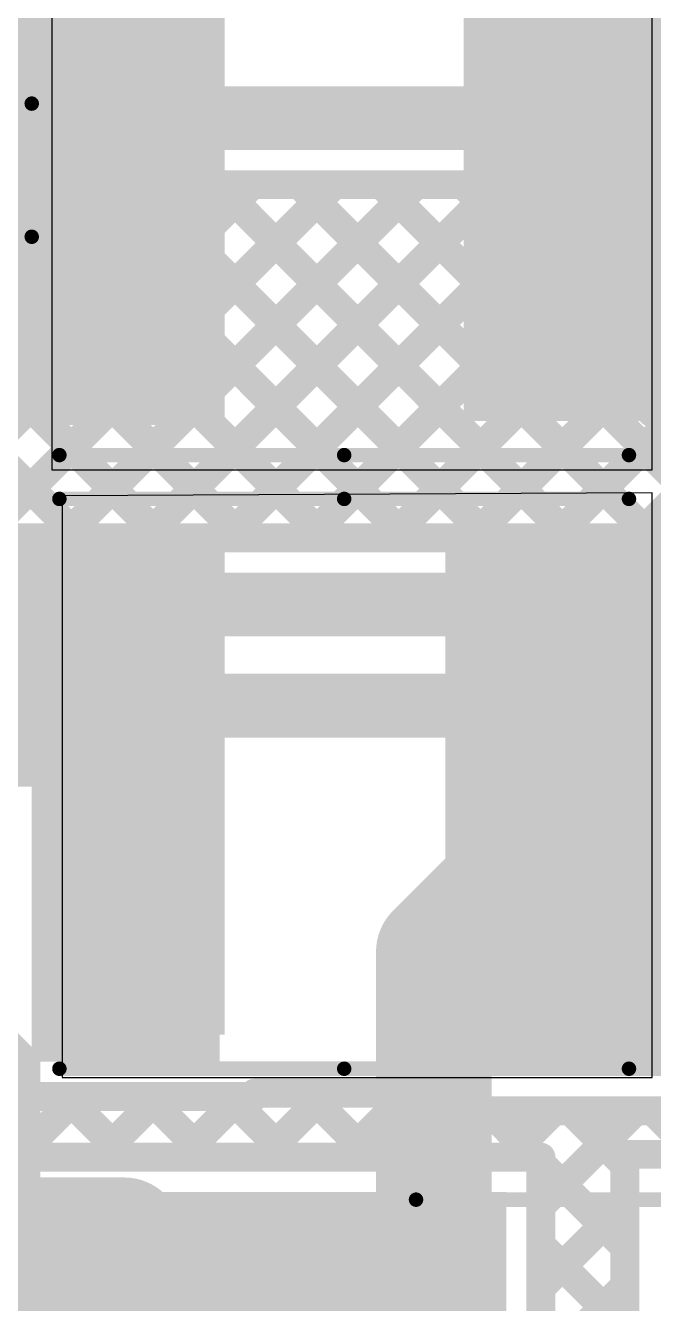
# Model space of a CAD drawing. Header units: millimetres. Extents: x -0.26 to 2.84, y -0.09 to 2.43.
# Drawn here: x 2.1469 to 2.3639, y 0.3985 to 0.84 of the extents above; entities that cross this region are included whole.
import ezdxf

# ---------------------------------------------------------------- set-up
doc = ezdxf.new("R2010")
doc.units = ezdxf.units.MM
doc.header["$MEASUREMENT"] = 0
for name, color, linetype in [('BottomLayer', 5, 'Continuous'), ('TopLayer', 1, 'Continuous'), ('TopOverlay', 2, 'Continuous'), ('TopPaste', 8, 'Continuous'), ('TopSolder', 216, 'Continuous')]:
    doc.layers.add(name, color=color, linetype=linetype)

# ---------------------------------------------------------------- blocks, each defined once
blk = doc.blocks.new('SWPA5040S330MT_60')
at = {"layer": 'TopLayer'}
for points in [[(-0.10039, 0.08268), (-0.04528, 0.08268), (-0.04528, -0.08268), (-0.10039, -0.08268)], [(0.04528, 0.08268), (0.10039, 0.08268), (0.10039, -0.08268), (0.04528, -0.08268)]]:
    blk.add_hatch(color=1, dxfattribs=at).paths.add_polyline_path(points)
at = {"layer": 'TopPaste'}
for points in [[(-0.10039, 0.08268), (-0.04528, 0.08268), (-0.04528, -0.08268), (-0.10039, -0.08268)], [(0.04528, 0.08268), (0.10039, 0.08268), (0.10039, -0.08268), (0.04528, -0.08268)]]:
    blk.add_hatch(color=8, dxfattribs=at).paths.add_polyline_path(points)
at = {"layer": 'TopSolder'}
for points in [[(-0.10439, 0.08668), (-0.04128, 0.08668), (-0.04128, -0.08668), (-0.10439, -0.08668)], [(0.04128, 0.08668), (0.10439, 0.08668), (0.10439, -0.08668), (0.04128, -0.08668)]]:
    blk.add_hatch(color=216, dxfattribs=at).paths.add_polyline_path(points)
at = {"layer": 'TopOverlay', "const_width": 0.005}
for points in [[(-0.09843, 0.09843), (0, 0.09843)], [(0, 0.09843), (0.09843, 0.09843)], [(-0.09843, -0.09843), (0, -0.09843)], [(0, -0.09843), (0.09843, -0.09843)]]:
    blk.add_lwpolyline(points, dxfattribs=at)
at = {"layer": 'TopOverlay', "const_width": 0.0025}
for points in [[(-0.09968, 0.09843, 1), (-0.09718, 0.09843, 1)], [(-0.00125, 0.09843, 1), (0.00125, 0.09843, 1)], [(-0.00125, 0.09843, 1), (0.00125, 0.09843, 1)], [(0.09718, 0.09843, 1), (0.09968, 0.09843, 1)], [(-0.09968, -0.09843, 1), (-0.09718, -0.09843, 1)], [(-0.00125, -0.09843, 1), (0.00125, -0.09843, 1)], [(-0.00125, -0.09843, 1), (0.00125, -0.09843, 1)], [(0.09718, -0.09843, 1), (0.09968, -0.09843, 1)]]:
    blk.add_lwpolyline(points, format="xyb", close=True, dxfattribs=at)
blk = doc.blocks.new('SWPA5040S330MT_61')
at = {"layer": 'TopLayer'}
for points in [[(-0.10039, 0.08268), (-0.04528, 0.08268), (-0.04528, -0.08268), (-0.10039, -0.08268)], [(0.04528, 0.08268), (0.10039, 0.08268), (0.10039, -0.08268), (0.04528, -0.08268)]]:
    blk.add_hatch(color=1, dxfattribs=at).paths.add_polyline_path(points)
at = {"layer": 'TopPaste'}
for points in [[(-0.10039, 0.08268), (-0.04528, 0.08268), (-0.04528, -0.08268), (-0.10039, -0.08268)], [(0.04528, 0.08268), (0.10039, 0.08268), (0.10039, -0.08268), (0.04528, -0.08268)]]:
    blk.add_hatch(color=8, dxfattribs=at).paths.add_polyline_path(points)
at = {"layer": 'TopSolder'}
for points in [[(-0.10439, 0.08668), (-0.04128, 0.08668), (-0.04128, -0.08668), (-0.10439, -0.08668)], [(0.04128, 0.08668), (0.10439, 0.08668), (0.10439, -0.08668), (0.04128, -0.08668)]]:
    blk.add_hatch(color=216, dxfattribs=at).paths.add_polyline_path(points)
at = {"layer": 'TopOverlay', "const_width": 0.005}
for points in [[(-0.09843, 0.09843), (0, 0.09843)], [(0, 0.09843), (0.09843, 0.09843)], [(-0.09843, -0.09843), (0, -0.09843)], [(0, -0.09843), (0.09843, -0.09843)]]:
    blk.add_lwpolyline(points, dxfattribs=at)
at = {"layer": 'TopOverlay', "const_width": 0.0025}
for points in [[(-0.09968, 0.09843, 1), (-0.09718, 0.09843, 1)], [(-0.00125, 0.09843, 1), (0.00125, 0.09843, 1)], [(-0.00125, 0.09843, 1), (0.00125, 0.09843, 1)], [(0.09718, 0.09843, 1), (0.09968, 0.09843, 1)], [(-0.09968, -0.09843, 1), (-0.09718, -0.09843, 1)], [(-0.00125, -0.09843, 1), (0.00125, -0.09843, 1)], [(-0.00125, -0.09843, 1), (0.00125, -0.09843, 1)], [(0.09718, -0.09843, 1), (0.09968, -0.09843, 1)]]:
    blk.add_lwpolyline(points, format="xyb", close=True, dxfattribs=at)
blk = doc.blocks.new('VKMB1001E101MV_101')
at = {"layer": 'TopLayer'}
for points in [[(-0.1378, 0.02165), (-0.02756, 0.02165), (-0.02756, -0.02165), (-0.1378, -0.02165)], [(0.02756, 0.02165), (0.1378, 0.02165), (0.1378, -0.02165), (0.02756, -0.02165)]]:
    blk.add_hatch(color=1, dxfattribs=at).paths.add_polyline_path(points)
at = {"layer": 'TopPaste'}
for points in [[(-0.1378, 0.02165), (-0.02756, 0.02165), (-0.02756, -0.02165), (-0.1378, -0.02165)], [(0.02756, 0.02165), (0.1378, 0.02165), (0.1378, -0.02165), (0.02756, -0.02165)]]:
    blk.add_hatch(color=8, dxfattribs=at).paths.add_polyline_path(points)
at = {"layer": 'TopSolder'}
for points in [[(-0.1418, 0.02565), (-0.02356, 0.02565), (-0.02356, -0.02565), (-0.1418, -0.02565)], [(0.02356, 0.02565), (0.1418, 0.02565), (0.1418, -0.02565), (0.02356, -0.02565)]]:
    blk.add_hatch(color=216, dxfattribs=at).paths.add_polyline_path(points)
at = {"layer": 'TopOverlay', "const_width": 0.005}
for points in [[(-0.105, 0.0575), (-0.05817, 0.10433)], [(-0.05817, 0.10433), (0.10433, 0.10433)], [(0.10433, 0.031), (0.10433, 0.10433)], [(-0.105, 0.035), (-0.105, 0.0575)], [(-0.128, 0.028), (-0.128, 0.051)], [(-0.139, 0.04), (-0.116, 0.04)], [(0.10433, -0.10433), (0.10433, -0.031)], [(-0.105, -0.0575), (-0.105, -0.035)], [(-0.105, -0.0575), (-0.05817, -0.10433)], [(-0.05817, -0.10433), (0.10433, -0.10433)]]:
    blk.add_lwpolyline(points, dxfattribs=at)
at = {"layer": 'TopOverlay', "const_width": 0.0025}
for points in [[(-0.05942, 0.10433, 1), (-0.05692, 0.10433, 1)], [(-0.05942, 0.10433, 1), (-0.05692, 0.10433, 1)], [(0.10308, 0.10433, 1), (0.10558, 0.10433, 1)], [(0.10308, 0.10433, 1), (0.10558, 0.10433, 1)], [(-0.10625, 0.0575, 1), (-0.10375, 0.0575, 1)], [(-0.10625, 0.0575, 1), (-0.10375, 0.0575, 1)], [(-0.12925, 0.051, 1), (-0.12675, 0.051, 1)], [(-0.14025, 0.04, 1), (-0.13775, 0.04, 1)], [(-0.11725, 0.04, 1), (-0.11475, 0.04, 1)], [(-0.10625, 0.035, 1), (-0.10375, 0.035, 1)], [(0.10308, 0.031, 1), (0.10558, 0.031, 1)], [(-0.12925, 0.028, 1), (-0.12675, 0.028, 1)], [(0.10308, -0.031, 1), (0.10558, -0.031, 1)], [(-0.10625, -0.035, 1), (-0.10375, -0.035, 1)], [(-0.10625, -0.0575, 1), (-0.10375, -0.0575, 1)], [(-0.10625, -0.0575, 1), (-0.10375, -0.0575, 1)], [(-0.05942, -0.10433, 1), (-0.05692, -0.10433, 1)], [(-0.05942, -0.10433, 1), (-0.05692, -0.10433, 1)], [(0.10308, -0.10433, 1), (0.10558, -0.10433, 1)], [(0.10308, -0.10433, 1), (0.10558, -0.10433, 1)]]:
    blk.add_lwpolyline(points, format="xyb", close=True, dxfattribs=at)
blk = doc.blocks.new('C__0603_113')
at = {"layer": 'TopLayer'}
for points in [[(-0.045, -0.0175), (-0.045, 0.0175), (-0.015, 0.0175), (-0.015, -0.0175)], [(0.015, -0.0175), (0.015, 0.0175), (0.045, 0.0175), (0.045, -0.0175)]]:
    blk.add_hatch(color=1, dxfattribs=at).paths.add_polyline_path(points)
at = {"layer": 'TopPaste'}
for points in [[(-0.045, -0.0175), (-0.045, 0.0175), (-0.015, 0.0175), (-0.015, -0.0175)], [(0.015, -0.0175), (0.015, 0.0175), (0.045, 0.0175), (0.045, -0.0175)]]:
    blk.add_hatch(color=8, dxfattribs=at).paths.add_polyline_path(points)
at = {"layer": 'TopSolder'}
for points in [[(-0.049, -0.0215), (-0.049, 0.0215), (-0.011, 0.0215), (-0.011, -0.0215)], [(0.011, -0.0215), (0.011, 0.0215), (0.049, 0.0215), (0.049, -0.0215)]]:
    blk.add_hatch(color=216, dxfattribs=at).paths.add_polyline_path(points)
at = {"layer": 'TopOverlay', "const_width": 0.005}
for points in [[(-0.05, 0.023), (-0.016, 0.023)], [(-0.05, -0.023), (-0.05, 0.023)], [(0.016, 0.023), (0.05, 0.023)], [(0.05, -0.023), (0.05, 0.023)], [(-0.05, -0.023), (-0.016, -0.023)], [(0.016, -0.023), (0.05, -0.023)]]:
    blk.add_lwpolyline(points, dxfattribs=at)
at = {"layer": 'TopOverlay', "const_width": 0.0025}
for points in [[(-0.05125, 0.023, 1), (-0.04875, 0.023, 1)], [(-0.05125, 0.023, 1), (-0.04875, 0.023, 1)], [(-0.01725, 0.023, 1), (-0.01475, 0.023, 1)], [(0.01475, 0.023, 1), (0.01725, 0.023, 1)], [(0.04875, 0.023, 1), (0.05125, 0.023, 1)], [(0.04875, 0.023, 1), (0.05125, 0.023, 1)], [(-0.05125, -0.023, 1), (-0.04875, -0.023, 1)], [(-0.05125, -0.023, 1), (-0.04875, -0.023, 1)], [(-0.01725, -0.023, 1), (-0.01475, -0.023, 1)], [(0.01475, -0.023, 1), (0.01725, -0.023, 1)], [(0.04875, -0.023, 1), (0.05125, -0.023, 1)], [(0.04875, -0.023, 1), (0.05125, -0.023, 1)]]:
    blk.add_lwpolyline(points, format="xyb", close=True, dxfattribs=at)

msp = doc.modelspace()

# ---------------------------------------------------------------- hatches: boundary and pattern name
at = {"layer": 'TopLayer'}
for points in [[(2.215, 0.873), (2.112, 0.873), (2.112, 0.702), (2.215, 0.702)], [(2.3, 0.707), (2.408, 0.707), (2.408, 0.873), (2.3, 0.873)], [(2.092, 0.577), (2.158, 0.577), (2.158, 0.664), (2.092, 0.664)], [(2.149, 0.482), (2.214, 0.482), (2.214, 0.664), (2.149, 0.664)], [(2.292, 0.477), (2.408, 0.477), (2.408, 0.664), (2.292, 0.664)], [(2.114, 0.306), (2.313, 0.306), (2.313, 0.437), (2.114, 0.437)]]:
    msp.add_hatch(color=1, dxfattribs=at).paths.add_polyline_path(points)

# ---------------------------------------------------------------- linework, layer by layer
at = {"layer": 'BottomLayer'}
for points, const_width in [([(1.955, 1.062), (2.209, 0.808)], 0.022), ([(1.95804, 1.02643), (2.19274, 0.79174)], 0.01), ([(1.95273, 1.01721), (2.30694, 0.663)], 0.01), ([(1.93166, 1.01), (2.27866, 0.663)], 0.01), ([(2.098, 0.77084), (2.15582, 0.82866)], 0.01), ([(2.098, 0.74256), (2.16996, 0.81452)], 0.01), ([(2.09881, 0.81457), (2.25037, 0.663)], 0.01), ([(2.209, 0.808), (2.503, 0.808)], 0.022), ([(2.09863, 0.71491), (2.1841, 0.80037)], 0.01), ([(2.07131, 0.6593), (2.1992, 0.78719)], 0.01), ([(2.098, 0.78709), (2.22209, 0.663)], 0.01), ([(2.07181, 0.63152), (2.2253, 0.785)], 0.01), ([(2.13158, 0.663), (2.25358, 0.785)], 0.01), ([(2.15986, 0.663), (2.28186, 0.785)], 0.01), ([(2.18815, 0.663), (2.31015, 0.785)], 0.01), ([(2.209, 0.785), (2.49347, 0.785)], 0.01), ([(2.21323, 0.785), (2.33523, 0.663)], 0.01), ([(2.21643, 0.663), (2.33843, 0.785)], 0.01), ([(2.24151, 0.785), (2.36351, 0.663)], 0.01), ([(2.24472, 0.663), (2.36672, 0.785)], 0.01), ([(2.26979, 0.785), (2.39179, 0.663)], 0.01), ([(2.273, 0.663), (2.395, 0.785)], 0.01), ([(2.29808, 0.785), (2.35531, 0.72777)], 0.01), ([(2.32636, 0.785), (2.36711, 0.74426)], 0.01), ([(2.35465, 0.785), (2.39265, 0.747)], 0.01), ([(2.098, 0.7588), (2.1938, 0.663)], 0.01), ([(2.098, 0.73052), (2.16552, 0.663)], 0.01), ([(2.30129, 0.663), (2.3559, 0.71762)], 0.01), ([(2.32957, 0.663), (2.36929, 0.70271)], 0.01), ([(2.35785, 0.663), (2.39585, 0.701)], 0.01), ([(2.132, 0.663), (2.525, 0.663)], 0.01), ([(2.132, 0.64), (2.525, 0.64)], 0.022), ([(2.019, 0.482), (2.142, 0.605)], 0.022), ([(2.142, 0.605), (2.498, 0.605)], 0.022), ([(2.288, 0.52), (2.328, 0.56)], 0.04), ([(2.328, 0.56), (2.537, 0.56)], 0.04), ([(2.288, 0.039), (2.288, 0.52)], 0.04), ([(1.411, 0.422), (2.181, 0.422)], 0.04), ([(2.181, 0.422), (2.232, 0.371)], 0.04)]:
    msp.add_lwpolyline(points, dxfattribs=dict(at, const_width=const_width))
for points, const_width in [([(2.15332, 0.82866, 1), (2.15832, 0.82866, 1)], 0.005), ([(2.16746, 0.81452, 1), (2.17246, 0.81452, 1)], 0.005), ([(2.2035, 0.808, 1), (2.2145, 0.808, 1)], 0.011), ([(2.2035, 0.808, 1), (2.2145, 0.808, 1)], 0.011), ([(2.1816, 0.80037, 1), (2.1866, 0.80037, 1)], 0.005), ([(2.19024, 0.79174, 1), (2.19524, 0.79174, 1)], 0.005), ([(2.19024, 0.79174, 1), (2.19524, 0.79174, 1)], 0.005), ([(2.19024, 0.79174, 1), (2.19524, 0.79174, 1)], 0.005), ([(2.1967, 0.78719, 1), (2.2017, 0.78719, 1)], 0.005), ([(2.2065, 0.785, 1), (2.2115, 0.785, 1)], 0.005), ([(2.2065, 0.785, 1), (2.2115, 0.785, 1)], 0.005), ([(2.2065, 0.785, 1), (2.2115, 0.785, 1)], 0.005), ([(2.21073, 0.785, 1), (2.21573, 0.785, 1)], 0.005), ([(2.2228, 0.785, 1), (2.2278, 0.785, 1)], 0.005), ([(2.23901, 0.785, 1), (2.24401, 0.785, 1)], 0.005), ([(2.25108, 0.785, 1), (2.25608, 0.785, 1)], 0.005), ([(2.26729, 0.785, 1), (2.27229, 0.785, 1)], 0.005), ([(2.27936, 0.785, 1), (2.28436, 0.785, 1)], 0.005), ([(2.29558, 0.785, 1), (2.30058, 0.785, 1)], 0.005), ([(2.30765, 0.785, 1), (2.31265, 0.785, 1)], 0.005), ([(2.32386, 0.785, 1), (2.32886, 0.785, 1)], 0.005), ([(2.33593, 0.785, 1), (2.34093, 0.785, 1)], 0.005), ([(2.35215, 0.785, 1), (2.35715, 0.785, 1)], 0.005), ([(2.36422, 0.785, 1), (2.36922, 0.785, 1)], 0.005), ([(2.36461, 0.74426, 1), (2.36961, 0.74426, 1)], 0.005), ([(2.35281, 0.72777, 1), (2.35781, 0.72777, 1)], 0.005), ([(2.3534, 0.71762, 1), (2.3584, 0.71762, 1)], 0.005), ([(2.15736, 0.663, 1), (2.16236, 0.663, 1)], 0.005), ([(2.16302, 0.663, 1), (2.16802, 0.663, 1)], 0.005), ([(2.18565, 0.663, 1), (2.19065, 0.663, 1)], 0.005), ([(2.1913, 0.663, 1), (2.1963, 0.663, 1)], 0.005), ([(2.21393, 0.663, 1), (2.21893, 0.663, 1)], 0.005), ([(2.21959, 0.663, 1), (2.22459, 0.663, 1)], 0.005), ([(2.24222, 0.663, 1), (2.24722, 0.663, 1)], 0.005), ([(2.24787, 0.663, 1), (2.25287, 0.663, 1)], 0.005), ([(2.2705, 0.663, 1), (2.2755, 0.663, 1)], 0.005), ([(2.27616, 0.663, 1), (2.28116, 0.663, 1)], 0.005), ([(2.29879, 0.663, 1), (2.30379, 0.663, 1)], 0.005), ([(2.30444, 0.663, 1), (2.30944, 0.663, 1)], 0.005), ([(2.32707, 0.663, 1), (2.33207, 0.663, 1)], 0.005), ([(2.33273, 0.663, 1), (2.33773, 0.663, 1)], 0.005), ([(2.35535, 0.663, 1), (2.36035, 0.663, 1)], 0.005), ([(2.36101, 0.663, 1), (2.36601, 0.663, 1)], 0.005), ([(2.1365, 0.605, 1), (2.1475, 0.605, 1)], 0.011), ([(2.1365, 0.605, 1), (2.1475, 0.605, 1)], 0.011), ([(2.318, 0.56, 1), (2.338, 0.56, 1)], 0.02), ([(2.318, 0.56, 1), (2.338, 0.56, 1)], 0.02), ([(2.278, 0.52, 1), (2.298, 0.52, 1)], 0.02), ([(2.278, 0.52, 1), (2.298, 0.52, 1)], 0.02), ([(2.171, 0.422, 1), (2.191, 0.422, 1)], 0.02), ([(2.171, 0.422, 1), (2.191, 0.422, 1)], 0.02)]:
    msp.add_lwpolyline(points, format="xyb", close=True, dxfattribs=dict(at, const_width=const_width))
at = {"layer": 'BottomLayer', "const_width": 0.01}
for points in [[(2.209, 0.785, -0.198912), (2.19274, 0.79174)], [(2.209, 0.785, -0.198912), (2.19274, 0.79174)], [(2.378, 0.701, -1), (2.378, 0.747)]]:
    msp.add_lwpolyline(points, format="xyb", dxfattribs=at)
at = {"layer": 'TopLayer'}
for p, q in [((2.156, 0.89248), (2.156, 0.6865)), ((2.3635, 0.6865), (2.3635, 0.89353)), ((2.156, 0.6865), (2.3635, 0.6865)), ((2.3635, 0.67849), (2.1595, 0.67747)), ((2.1595, 0.67747), (2.1595, 0.4765)), ((2.3635, 0.4765), (2.3635, 0.67849)), ((2.1595, 0.4765), (2.3635, 0.4765))]:
    msp.add_line(p, q, dxfattribs=at)
for points, const_width in [([(2.33617, 0.815), (2.34217, 0.821)], 0.022), ([(2.33617, 0.76823), (2.33617, 0.815)], 0.022), ([(2.33617, 0.76823), (2.34639, 0.758)], 0.022), ([(2.34639, 0.724), (2.34639, 0.758)], 0.022), ([(2.34639, 0.724), (2.378, 0.724)], 0.022), ([(2.134, 0.46825), (2.15325, 0.449)], 0.01), ([(2.137, 0.47), (2.226, 0.47)], 0.01), ([(2.14385, 0.449), (2.16485, 0.47)], 0.01), ([(2.16053, 0.47), (2.18153, 0.449)], 0.01), ([(2.17214, 0.449), (2.19314, 0.47)], 0.01), ([(2.18882, 0.47), (2.20982, 0.449)], 0.01), ([(2.20042, 0.449), (2.22142, 0.47)], 0.01), ([(2.2171, 0.47), (2.2381, 0.449)], 0.01), ([(2.226, 0.47109), (2.28, 0.47109)], 0.01), ([(2.22871, 0.449), (2.2508, 0.47109)], 0.01), ([(2.2443, 0.47109), (2.26639, 0.449)], 0.01), ([(2.25699, 0.449), (2.27908, 0.47109)], 0.01), ([(2.27258, 0.47109), (2.29467, 0.449)], 0.01), ([(2.28, 0.465), (2.28, 0.47109)], 0.01), ([(2.28, 0.465), (2.417, 0.465)], 0.01), ([(2.28528, 0.449), (2.30128, 0.465)], 0.01), ([(2.30695, 0.465), (2.32295, 0.449)], 0.01), ([(2.31356, 0.449), (2.32956, 0.465)], 0.01), ([(2.325, 0.43216), (2.35784, 0.465)], 0.01), ([(2.33524, 0.465), (2.354, 0.44624)], 0.01), ([(2.36352, 0.465), (2.37852, 0.45)], 0.01), ([(2.354, 0.45), (2.417, 0.45)], 0.01), ([(2.354, 0.36665), (2.354, 0.45)], 0.01), ([(2.134, 0.449), (2.325, 0.449)], 0.01), ([(2.325, 0.294), (2.325, 0.449)], 0.01), ([(2.325, 0.44695), (2.354, 0.41795)], 0.01), ([(2.325, 0.40387), (2.354, 0.43287)], 0.01), ([(2.325, 0.41867), (2.354, 0.38967)], 0.01), ([(2.325, 0.37559), (2.354, 0.40459)], 0.01)]:
    msp.add_lwpolyline(points, dxfattribs=dict(at, const_width=const_width))
for points, const_width in [([(2.33667, 0.821, 1), (2.34767, 0.821, 1)], 0.011), ([(2.33067, 0.815, 1), (2.34167, 0.815, 1)], 0.011), ([(2.33067, 0.815, 1), (2.34167, 0.815, 1)], 0.011), ([(2.33067, 0.76823, 1), (2.34167, 0.76823, 1)], 0.011), ([(2.33067, 0.76823, 1), (2.34167, 0.76823, 1)], 0.011), ([(2.34089, 0.758, 1), (2.35189, 0.758, 1)], 0.011), ([(2.34089, 0.758, 1), (2.35189, 0.758, 1)], 0.011), ([(2.34089, 0.724, 1), (2.35189, 0.724, 1)], 0.011), ([(2.34089, 0.724, 1), (2.35189, 0.724, 1)], 0.011), ([(2.15803, 0.47, 1), (2.16303, 0.47, 1)], 0.005), ([(2.16235, 0.47, 1), (2.16735, 0.47, 1)], 0.005), ([(2.18632, 0.47, 1), (2.19132, 0.47, 1)], 0.005), ([(2.19064, 0.47, 1), (2.19564, 0.47, 1)], 0.005), ([(2.2146, 0.47, 1), (2.2196, 0.47, 1)], 0.005), ([(2.21892, 0.47, 1), (2.22392, 0.47, 1)], 0.005), ([(2.2235, 0.47109, 1), (2.2285, 0.47109, 1)], 0.005), ([(2.2235, 0.47, 1), (2.2285, 0.47, 1)], 0.005), ([(2.2418, 0.47109, 1), (2.2468, 0.47109, 1)], 0.005), ([(2.2483, 0.47109, 1), (2.2533, 0.47109, 1)], 0.005), ([(2.27008, 0.47109, 1), (2.27508, 0.47109, 1)], 0.005), ([(2.27658, 0.47109, 1), (2.28158, 0.47109, 1)], 0.005), ([(2.2775, 0.47109, 1), (2.2825, 0.47109, 1)], 0.005), ([(2.2775, 0.47109, 1), (2.2825, 0.47109, 1)], 0.005), ([(2.2775, 0.465, 1), (2.2825, 0.465, 1)], 0.005), ([(2.2775, 0.465, 1), (2.2825, 0.465, 1)], 0.005), ([(2.29878, 0.465, 1), (2.30378, 0.465, 1)], 0.005), ([(2.30445, 0.465, 1), (2.30945, 0.465, 1)], 0.005), ([(2.32706, 0.465, 1), (2.33206, 0.465, 1)], 0.005), ([(2.33274, 0.465, 1), (2.33774, 0.465, 1)], 0.005), ([(2.35534, 0.465, 1), (2.36034, 0.465, 1)], 0.005), ([(2.36102, 0.465, 1), (2.36602, 0.465, 1)], 0.005), ([(2.3515, 0.45, 1), (2.3565, 0.45, 1)], 0.005), ([(2.3515, 0.45, 1), (2.3565, 0.45, 1)], 0.005), ([(2.14135, 0.449, 1), (2.14635, 0.449, 1)], 0.005), ([(2.15075, 0.449, 1), (2.15575, 0.449, 1)], 0.005), ([(2.16964, 0.449, 1), (2.17464, 0.449, 1)], 0.005), ([(2.17903, 0.449, 1), (2.18403, 0.449, 1)], 0.005), ([(2.19792, 0.449, 1), (2.20292, 0.449, 1)], 0.005), ([(2.20732, 0.449, 1), (2.21232, 0.449, 1)], 0.005), ([(2.22621, 0.449, 1), (2.23121, 0.449, 1)], 0.005), ([(2.2356, 0.449, 1), (2.2406, 0.449, 1)], 0.005), ([(2.25449, 0.449, 1), (2.25949, 0.449, 1)], 0.005), ([(2.26389, 0.449, 1), (2.26889, 0.449, 1)], 0.005), ([(2.28278, 0.449, 1), (2.28778, 0.449, 1)], 0.005), ([(2.29217, 0.449, 1), (2.29717, 0.449, 1)], 0.005), ([(2.31106, 0.449, 1), (2.31606, 0.449, 1)], 0.005), ([(2.32045, 0.449, 1), (2.32545, 0.449, 1)], 0.005), ([(2.3225, 0.449, 1), (2.3275, 0.449, 1)], 0.005), ([(2.3225, 0.449, 1), (2.3275, 0.449, 1)], 0.005), ([(2.3225, 0.44695, 1), (2.3275, 0.44695, 1)], 0.005), ([(2.3515, 0.44624, 1), (2.3565, 0.44624, 1)], 0.005), ([(2.3225, 0.43216, 1), (2.3275, 0.43216, 1)], 0.005), ([(2.3515, 0.43287, 1), (2.3565, 0.43287, 1)], 0.005), ([(2.3225, 0.41867, 1), (2.3275, 0.41867, 1)], 0.005), ([(2.3515, 0.41795, 1), (2.3565, 0.41795, 1)], 0.005), ([(2.3225, 0.40387, 1), (2.3275, 0.40387, 1)], 0.005), ([(2.3515, 0.40459, 1), (2.3565, 0.40459, 1)], 0.005)]:
    msp.add_lwpolyline(points, format="xyb", close=True, dxfattribs=dict(at, const_width=const_width))
at = {"layer": 'TopOverlay', "const_width": 0.01}
for points in [[(2.14, 0.489), (2.147, 0.482)], [(2.147, 0.348), (2.147, 0.482)]]:
    msp.add_lwpolyline(points, dxfattribs=at)
at = {"layer": 'TopOverlay', "const_width": 0.005}
msp.add_lwpolyline([(2.1445, 0.482, 1), (2.1495, 0.482, 1)], format="xyb", close=True, dxfattribs=at)
msp.add_lwpolyline([(2.1445, 0.482, 1), (2.1495, 0.482, 1)], format="xyb", close=True, dxfattribs=at)

# ---------------------------------------------------------------- block references
for name, p in [('SWPA5040S330MT_60', (2.257, 0.79)), ('C__0603_113', (2.099, 0.79)), ('SWPA5040S330MT_61', (2.257, 0.578)), ('VKMB1001E101MV_101', (2.34, 0.33))]:
    msp.add_blockref(name, p)

doc.saveas('drawing.dxf')
